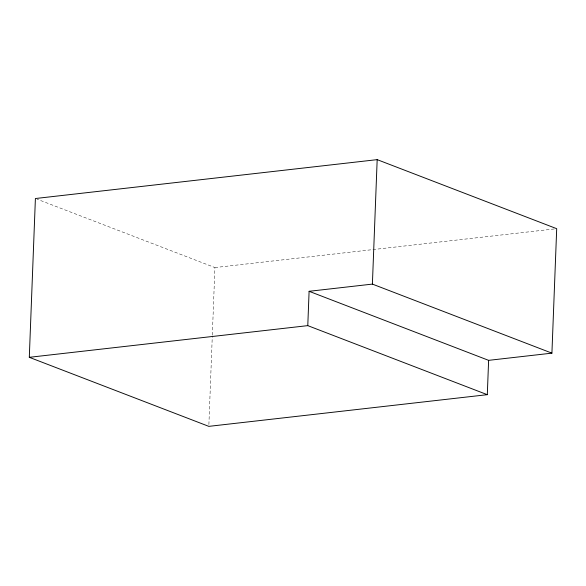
<?xml version="1.0" encoding="UTF-8"?>
<svg xmlns="http://www.w3.org/2000/svg" width="586" height="586" viewBox="0 0 586 586"><rect width="100%" height="100%" fill="white"/><g stroke="black" fill="none" stroke-linecap="round" stroke-linejoin="round"><path stroke-width="0.44" stroke-dasharray="2.93 2.2" d="M208.894 424.535L212.293 336.012M212.33 335.097L214.923 267.568L37.101 199.181M214.923 267.568L555.792 228.789"/><path stroke-width="0.88" d="M487.303 394.678L208.821 426.359L29.3 357.314L35.402 198.522L377.179 159.641L556.7 228.686L551.917 353.146L488.621 360.346L309.1 291.301L307.782 325.633L487.303 394.678L488.621 360.346M551.917 353.146L372.396 284.1L377.179 159.641M309.1 291.301L372.396 284.1M29.3 357.314L307.782 325.633"/></g></svg>
